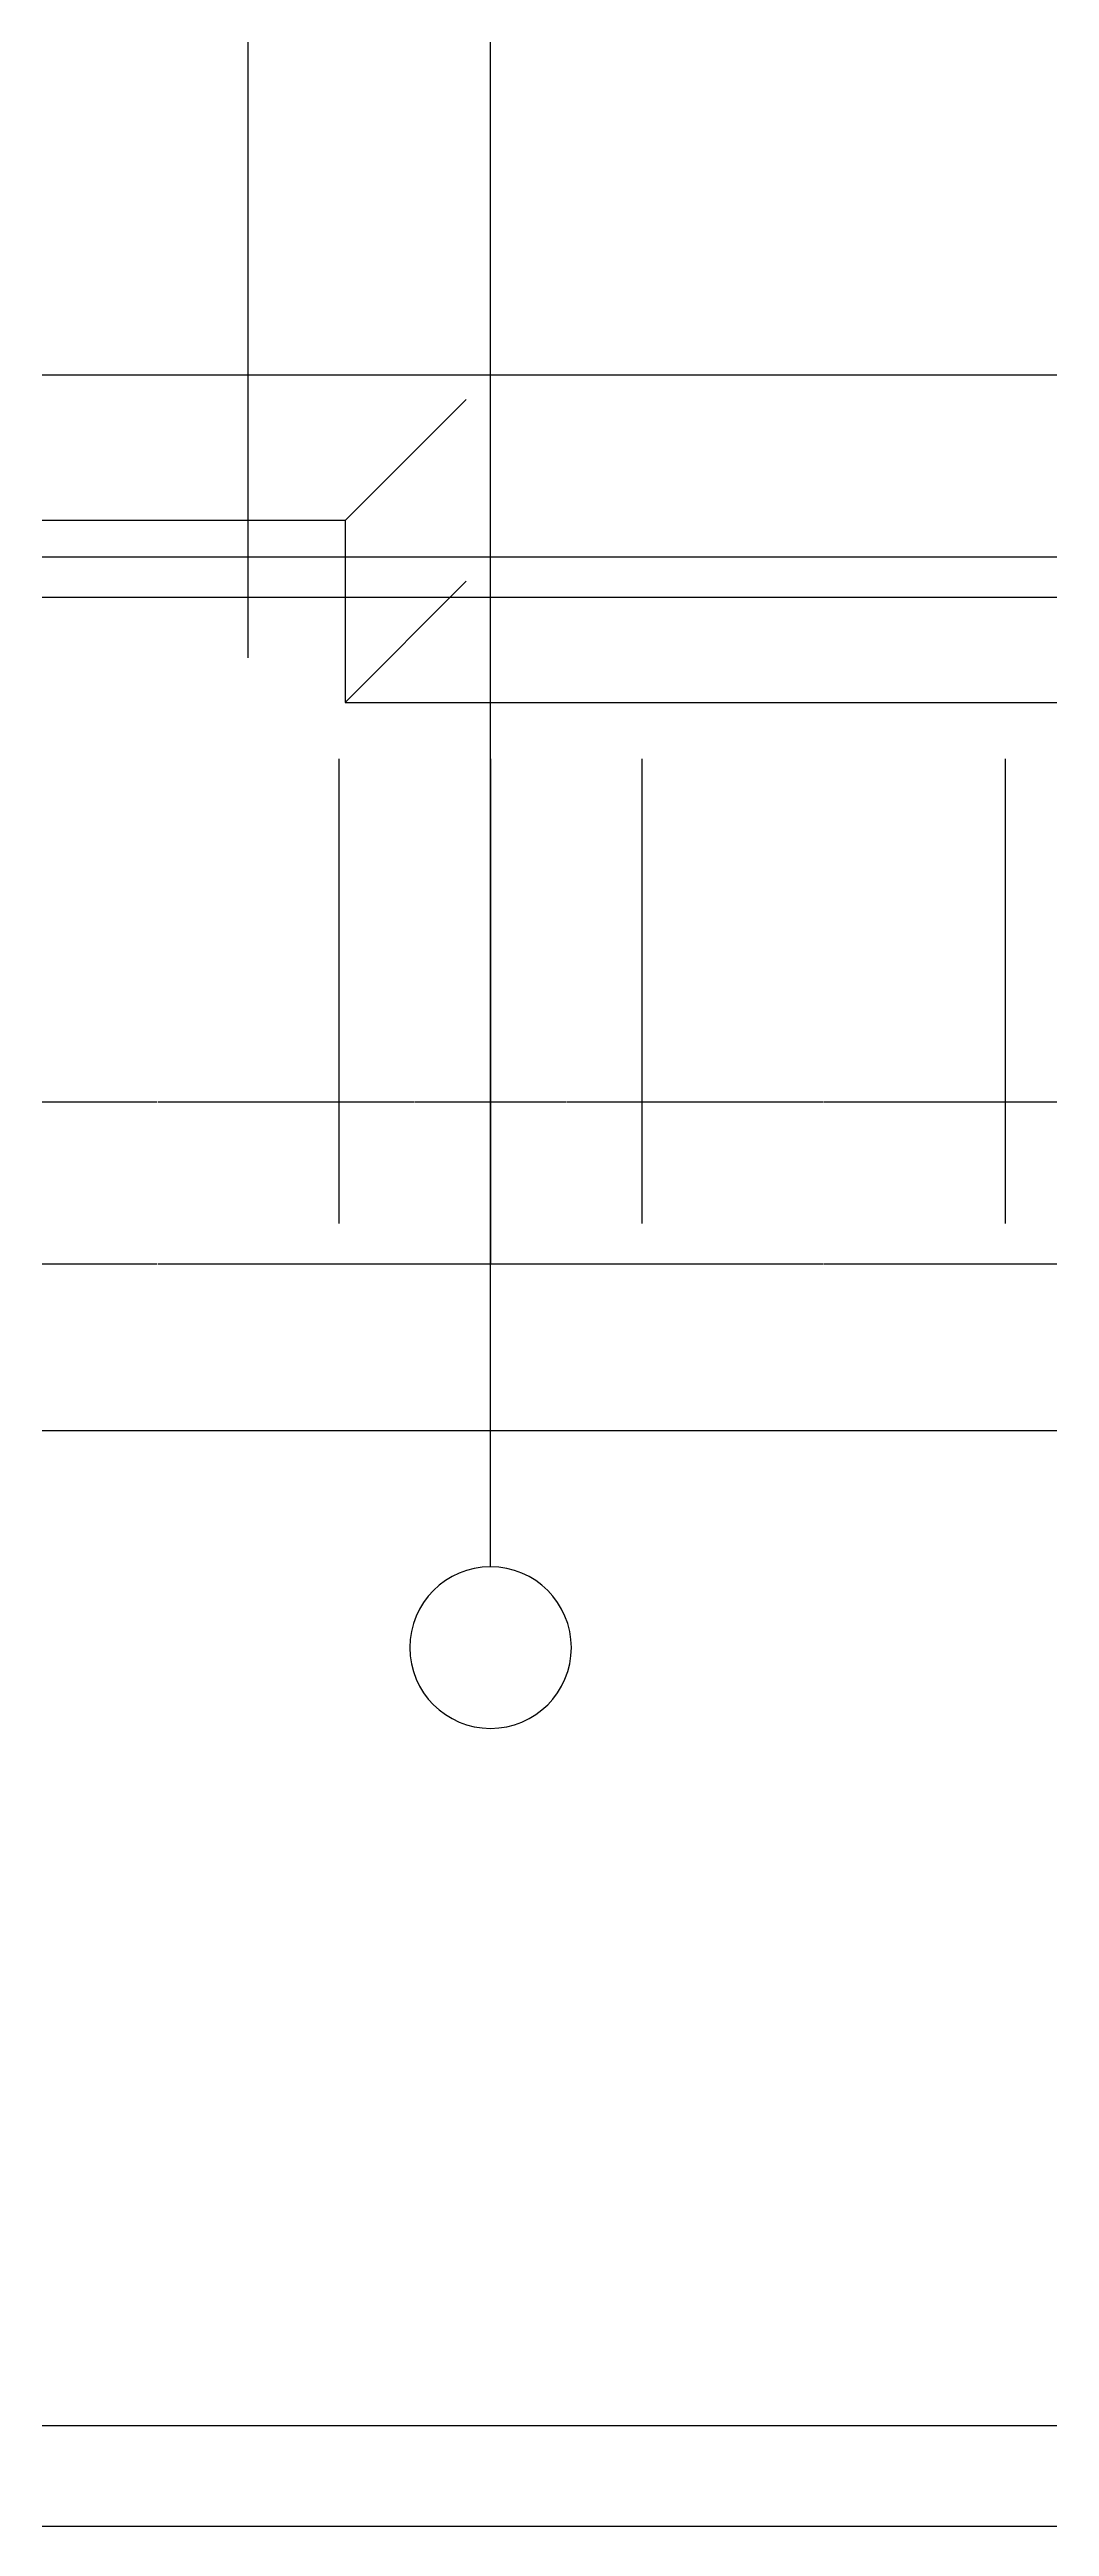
# Model space of a CAD drawing. Header units: metres. Extents: x 338339 to 1133840, y -479113 to 96125.
# Drawn here: x 407778 to 412728, y -183243 to -170979 of the extents above; entities that cross this region are included whole.
import ezdxf

# ---------------------------------------------------------------- set-up
doc = ezdxf.new("R2010")
doc.units = ezdxf.units.M
for name, color, linetype in [('AXIS', 3, 'Continuous'), ('DOTE', 1, 'Continuous'), ('PUB_DIM', 3, 'Continuous'), ('PUB_TITLE', 4, 'Continuous')]:
    doc.layers.add(name, color=color, linetype=linetype)
doc.dimstyles.get("Standard").update_dxf_attribs({"dimtxt": 2.5, "dimasz": 2.5, "dimexe": 1.25, "dimexo": 0.625, "dimtad": 1, "dimcen": 2.5, "dimazin": 3, "dimtfac": 1, "dimtmove": 0, "dimatfit": 3})

# ---------------------------------------------------------------- blocks, each defined once
blk = doc.blocks.new('_AXISO')
blk.add_circle((0, 0), 0.5)
blk = doc.blocks.new('*D42')
for p, q in [((408309.24, -176191.32), (407410.99, -176191.32)), ((407411.24, -176491.32), (407411.24, -176191.32)), ((409211.49, -176191.32), (408313.24, -176191.32)), ((409211.24, -176491.32), (409211.24, -176191.32))]:
    blk.add_line(p, q)
at = {"layer": 'Defpoints'}
for p in [(409211.24, -176191.32), (407411.24, -176491.32), (409211.24, -176491.32)]:
    blk.add_point(p, dxfattribs=at)
at = {"layer": 'PUB_DIM', "insert": (408311.24, -176191.32), "char_height": 1, "attachment_point": 5}
blk.add_mtext('1800', dxfattribs=at)
blk = doc.blocks.new('*D43')
for p, q in [((406661.24, -174491.32), (406661.24, -176991.32)), ((409961.24, -174491.32), (409961.24, -176991.32)), ((406661.49, -176991.32), (408309.24, -176991.32)), ((408313.24, -176991.32), (409960.99, -176991.32))]:
    blk.add_line(p, q)
at = {"layer": 'Defpoints'}
for p in [(406661.24, -174491.32), (409961.24, -174491.32), (406661.24, -176991.32)]:
    blk.add_point(p, dxfattribs=at)
at = {"layer": 'AXIS', "insert": (408311.24, -176991.32), "char_height": 1, "attachment_point": 5}
blk.add_mtext('3300', dxfattribs=at)
blk = doc.blocks.new('*D44')
for p, q in [((411609.24, -176191.32), (410710.99, -176191.32)), ((410711.24, -176491.32), (410711.24, -176191.32)), ((412511.49, -176191.32), (411613.24, -176191.32)), ((412511.24, -176491.32), (412511.24, -176191.32))]:
    blk.add_line(p, q)
at = {"layer": 'Defpoints'}
for p in [(412511.24, -176191.32), (410711.24, -176491.32), (412511.24, -176491.32)]:
    blk.add_point(p, dxfattribs=at)
at = {"layer": 'PUB_DIM', "insert": (411611.24, -176191.32), "char_height": 1, "attachment_point": 5}
blk.add_mtext('1800', dxfattribs=at)
blk = doc.blocks.new('*D45')
for p, q in [((409961.24, -174491.32), (409961.24, -176991.32)), ((413261.24, -174491.32), (413261.24, -176991.32)), ((409961.49, -176991.32), (411609.24, -176991.32)), ((411613.24, -176991.32), (413260.99, -176991.32))]:
    blk.add_line(p, q)
at = {"layer": 'Defpoints'}
for p in [(409961.24, -174491.32), (413261.24, -174491.32), (409961.24, -176991.32)]:
    blk.add_point(p, dxfattribs=at)
at = {"layer": 'AXIS', "insert": (411611.24, -176991.32), "char_height": 1, "attachment_point": 5}
blk.add_mtext('3300', dxfattribs=at)
blk = doc.blocks.new('*D46')
for p, q in [((412884.74, -176191.32), (412510.99, -176191.32)), ((412511.24, -176491.32), (412511.24, -176191.32)), ((413261.49, -176191.32), (412887.74, -176191.32)), ((413261.24, -176491.32), (413261.24, -176191.32))]:
    blk.add_line(p, q)
at = {"layer": 'Defpoints'}
for p in [(413261.24, -176191.32), (412511.24, -176491.32), (413261.24, -176491.32)]:
    blk.add_point(p, dxfattribs=at)
at = {"layer": 'PUB_DIM', "insert": (412886.24, -176191.32), "char_height": 1, "attachment_point": 5}
blk.add_mtext('750', dxfattribs=at)
blk = doc.blocks.new('*D48')
for p, q in [((410334.74, -176191.32), (409960.99, -176191.32)), ((409961.24, -176491.32), (409961.24, -176191.32)), ((410711.49, -176191.32), (410337.74, -176191.32)), ((410711.24, -176491.32), (410711.24, -176191.32))]:
    blk.add_line(p, q)
at = {"layer": 'Defpoints'}
for p in [(410711.24, -176191.32), (409961.24, -176491.32), (410711.24, -176491.32)]:
    blk.add_point(p, dxfattribs=at)
at = {"layer": 'PUB_DIM', "insert": (410336.24, -176191.32), "char_height": 1, "attachment_point": 5}
blk.add_mtext('750', dxfattribs=at)
blk = doc.blocks.new('*D49')
for p, q in [((409584.74, -176191.32), (409210.99, -176191.32)), ((409211.24, -176491.32), (409211.24, -176191.32)), ((409961.49, -176191.32), (409587.74, -176191.32)), ((409961.24, -176491.32), (409961.24, -176191.32))]:
    blk.add_line(p, q)
at = {"layer": 'Defpoints'}
for p in [(409961.24, -176191.32), (409211.24, -176491.32), (409961.24, -176491.32)]:
    blk.add_point(p, dxfattribs=at)
at = {"layer": 'PUB_DIM', "insert": (409586.24, -176191.32), "char_height": 1, "attachment_point": 5}
blk.add_mtext('750', dxfattribs=at)
blk = doc.blocks.new('*D64')
for p, q in [((393741.24, -178091.32), (393741.24, -177816.32)), ((393741.49, -177816.32), (405358.74, -177816.32)), ((405363.74, -177816.32), (416980.99, -177816.32)), ((416981.24, -178091.32), (416981.24, -177816.32))]:
    blk.add_line(p, q)
at = {"layer": 'Defpoints'}
for p in [(393741.24, -177816.32), (393741.24, -178091.32), (416981.24, -178091.32)]:
    blk.add_point(p, dxfattribs=at)
at = {"layer": 'PUB_DIM', "insert": (405361.24, -177816.32), "char_height": 1, "attachment_point": 5}
blk.add_mtext('23240', dxfattribs=at)

msp = doc.modelspace()

# ---------------------------------------------------------------- linework, layer by layer
for p, q in [((409841.24, -172711.32), (409241.24, -173311.32)), ((409241.24, -173311.32), (406781.24, -173311.32)), ((409241.24, -173311.32), (409241.24, -174211.32)), ((409841.24, -173611.32), (409241.24, -174211.32)), ((409241.24, -174211.32), (413201.24, -174211.32))]:
    msp.add_line(p, q)
at = {"layer": 'AXIS'}
for p, q in [((409211.24, -176791.32), (409211.24, -174491.32)), ((409961.24, -178491.32), (409961.24, -174491.32)), ((410711.24, -176791.32), (410711.24, -174491.32)), ((412511.24, -176791.32), (412511.24, -174491.32))]:
    msp.add_line(p, q, dxfattribs=at)
at = {"layer": 'DOTE'}
for p, q in [((408761.24, -173991.32), (408761.24, -159091.32)), ((409961.24, -174491.32), (409961.24, -159591.32)), ((417861.24, -172591.32), (403061.24, -172591.32)), ((417861.24, -173491.32), (403941.24, -173491.32)), ((417861.24, -173691.32), (403941.24, -173691.32))]:
    msp.add_line(p, q, dxfattribs=at)
at = {"layer": 'PUB_TITLE'}
for points in [[(383527.45, -183242.71), (383527.45, -153542.71), (425527.45, -153542.71), (425527.45, -183242.71)], [(386027.45, -182742.71), (425027.45, -182742.71), (425027.45, -154042.71), (386027.45, -154042.71)]]:
    msp.add_lwpolyline(points, close=True, dxfattribs=at)

# ---------------------------------------------------------------- block references
at = {"layer": 'AXIS', "xscale": -800, "yscale": 800, "zscale": 800}
msp.add_blockref('_AXISO', (409961.24, -178891.32), dxfattribs=at)

# ---------------------------------------------------------------- dimensions: what is measured, and where the dimension line sits
at = {"layer": 'AXIS'}
for base, p1, p2, picture, middle in [((406661.24, -176991.32), (406661.24, -174491.32), (409961.24, -174491.32), '*D43', (408311.24, -176991.32)), ((409961.24, -176991.32), (409961.24, -174491.32), (413261.24, -174491.32), '*D45', (411611.24, -176991.32))]:
    dim = msp.add_linear_dim(base=base, p1=p1, p2=p2, dimstyle='Standard', dxfattribs=at)
    dim.commit()
    dim.dimension.update_dxf_attribs({"geometry": picture, "text_midpoint": middle})
at = {"layer": 'PUB_DIM'}
for base, p1, p2, picture, middle in [((409211.24, -176191.32), (409211.24, -176491.32), (407411.24, -176491.32), '*D42', (408311.24, -176191.32)), ((409961.24, -176191.32), (409961.24, -176491.32), (409211.24, -176491.32), '*D49', (409586.24, -176191.32)), ((410711.24, -176191.32), (410711.24, -176491.32), (409961.24, -176491.32), '*D48', (410336.24, -176191.32)), ((412511.24, -176191.32), (412511.24, -176491.32), (410711.24, -176491.32), '*D44', (411611.24, -176191.32)), ((413261.24, -176191.32), (413261.24, -176491.32), (412511.24, -176491.32), '*D46', (412886.24, -176191.32)), ((393741.24, -177816.32), (393741.24, -178091.32), (416981.24, -178091.32), '*D64', (405361.24, -177816.32))]:
    dim = msp.add_linear_dim(base=base, p1=p1, p2=p2, dimstyle='Standard', dxfattribs=at)
    dim.commit()
    dim.dimension.update_dxf_attribs({"geometry": picture, "text_midpoint": middle})

doc.saveas('drawing.dxf')
